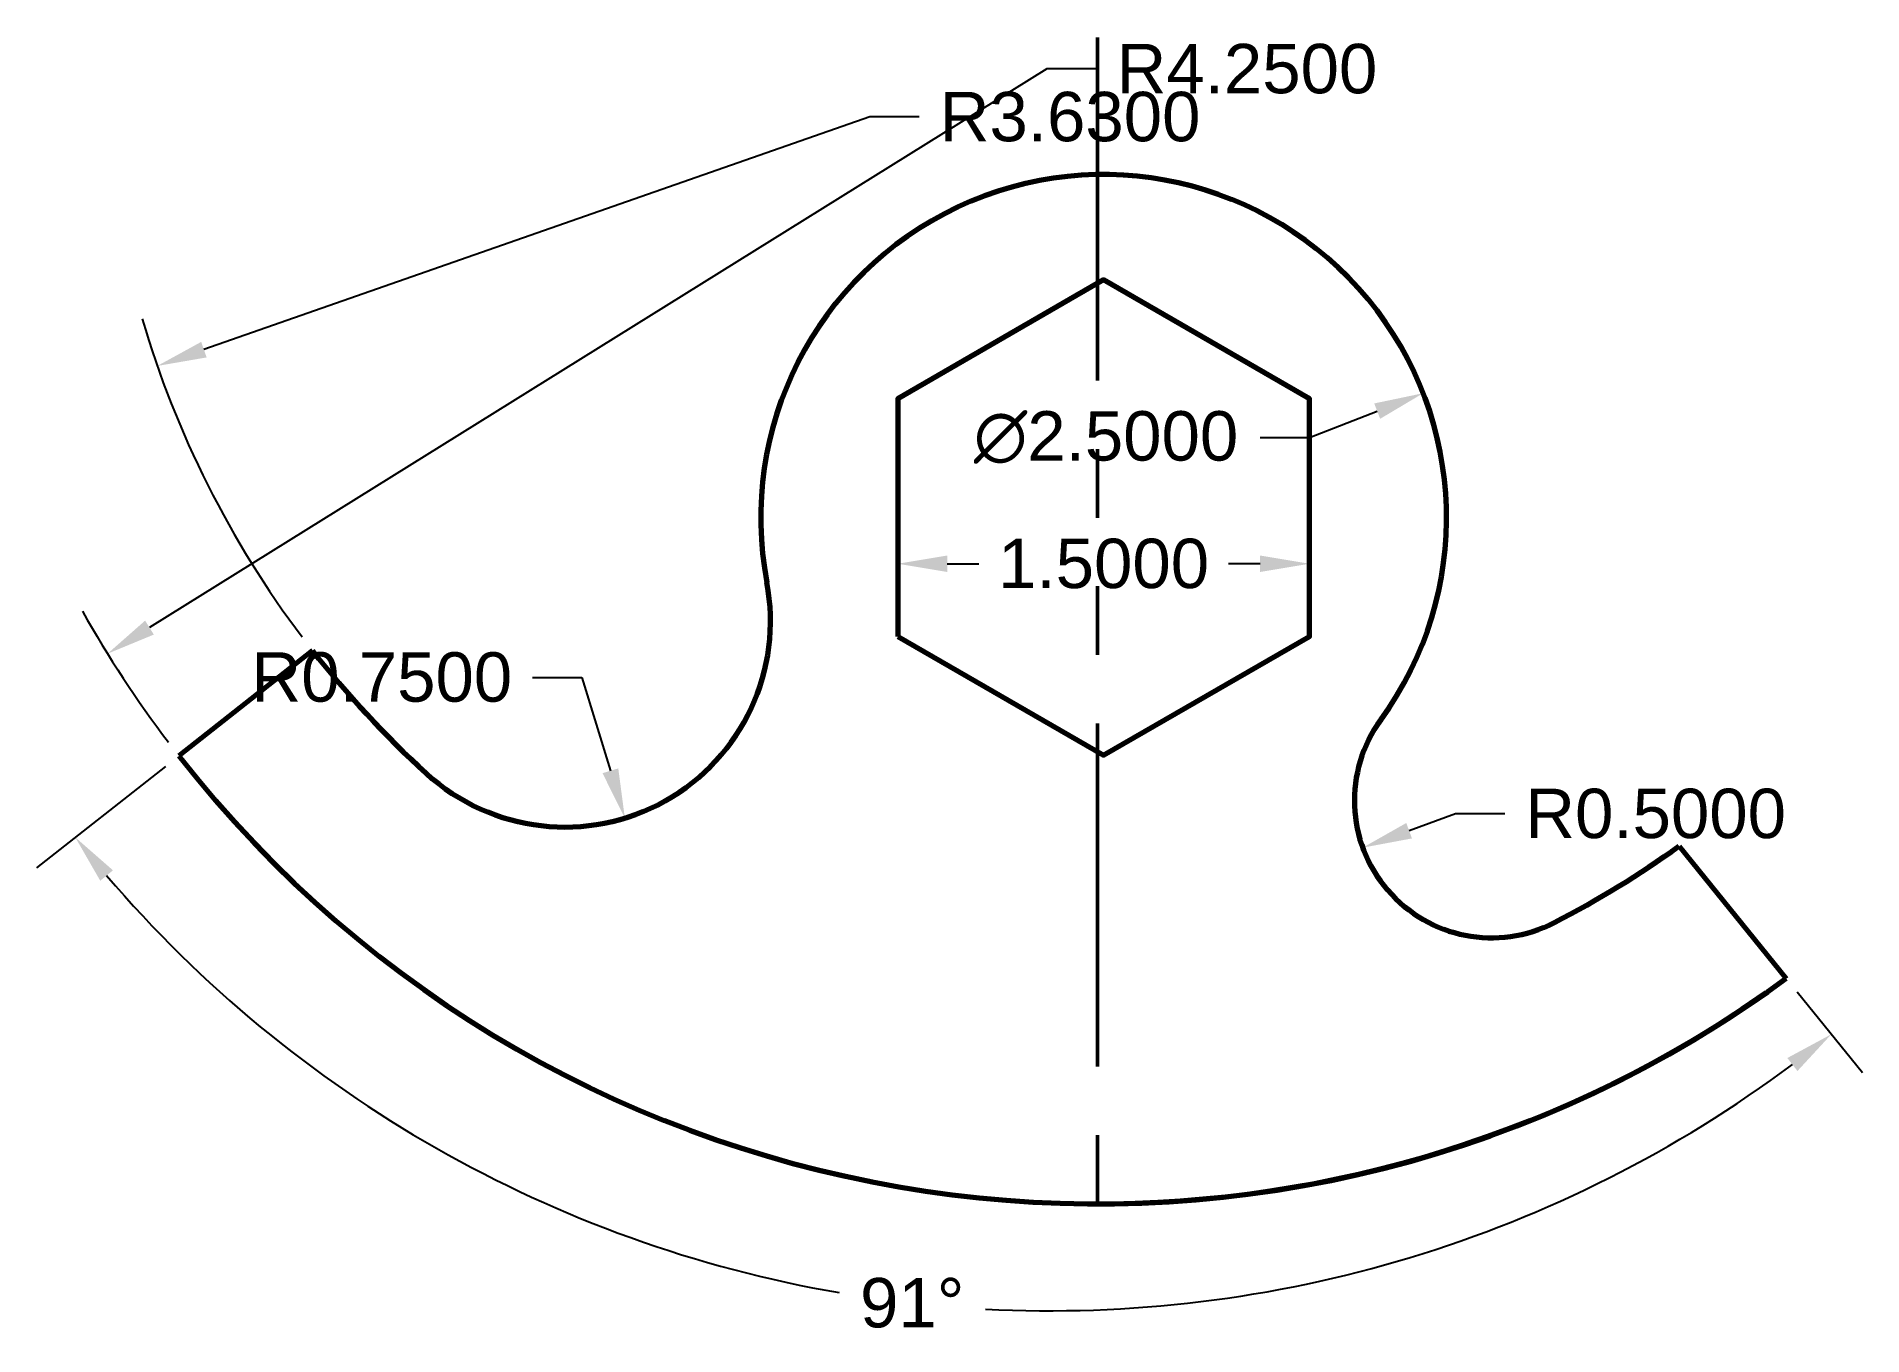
# Model space of a CAD drawing. Header units: inches. Extents: x 85.38 to 92.03, y 86.32 to 91.06.
import ezdxf

# ---------------------------------------------------------------- set-up
doc = ezdxf.new("R2010")
doc.units = ezdxf.units.IN
doc.header["$MEASUREMENT"] = 0
doc.linetypes.add('PHANTOM', pattern=[2.5, 1.25, -0.25, 0.25, -0.25, 0.25, -0.25])
doc.layers.add('OBJECT', color=7, linetype='Continuous', lineweight=70)
doc.layers.add('PHANTOM', color=4, linetype='PHANTOM', lineweight=50)
doc.styles.get("Standard").update_dxf_attribs({"font": 'arial.ttf'})
doc.dimstyles.get("Standard").update_dxf_attribs({"dimtxt": 0.18, "dimasz": 0.18, "dimexe": 0.18, "dimexo": 0.0625, "dimgap": 0.09, "dimtad": 0, "dimtih": 1, "dimtoh": 1, "dimdec": 4, "dimzin": 0, "dimdsep": 46, "dimtxsty": 'Standard', "dimcen": 0.09, "dimadec": 0, "dimazin": 0, "dimtfac": 1, "dimtdec": 4, "dimtofl": 0, "dimtmove": 0, "dimatfit": 3, "dimfxl": 1, "dimtolj": 1, "dimtzin": 0, "dimarcsym": 0})

# ---------------------------------------------------------------- blocks, each defined once
blk = doc.blocks.new('*D2')
at = {"layer": 'Defpoints', "color": 0, "transparency": 16777216}
for p in [(89.2438, 91.0521), (85.6355, 88.8064)]:
    blk.add_point(p, dxfattribs=at)
at = {"layer": 'OBJECT', "color": 0, "lineweight": -2, "transparency": 16777216}
for p, q in [((89.0591, 90.9372), (85.7883, 88.9015)), ((89.2391, 90.9372), (89.0591, 90.9372))]:
    blk.add_line(p, q, dxfattribs=at)
blk.add_arc((89.2438, 91.0521), 4.25, 209.46989, 217.1748, dxfattribs=at)
at = {"layer": 'OBJECT', "color": 0, "transparency": 16777216}
blk.add_solid([(85.7725, 88.927), (85.8042, 88.8761), (85.6355, 88.8064)], dxfattribs=at)
at = {"layer": 'OBJECT', "color": 0, "transparency": 16777216, "insert": (89.7886, 90.9372), "char_height": 0.18, "attachment_point": 5}
blk.add_mtext('\\A1;R4.2500', dxfattribs=at)
blk = doc.blocks.new('*D3')
at = {"layer": 'Defpoints', "color": 0, "transparency": 16777216}
for p in [(89.2438, 91.0521), (85.8168, 89.8549)]:
    blk.add_point(p, dxfattribs=at)
at = {"layer": 'OBJECT', "color": 0, "lineweight": -2, "transparency": 16777216}
for p, q in [((88.4145, 90.7624), (85.9868, 89.9143)), ((88.5945, 90.7624), (88.4145, 90.7624))]:
    blk.add_line(p, q, dxfattribs=at)
blk.add_arc((89.2438, 91.0521), 3.63, 196.41475, 216.99583, dxfattribs=at)
at = {"layer": 'OBJECT', "color": 0, "transparency": 16777216}
blk.add_solid([(85.9769, 89.9426), (85.9967, 89.886), (85.8168, 89.8549)], dxfattribs=at)
at = {"layer": 'OBJECT', "color": 0, "transparency": 16777216, "insert": (89.1439, 90.7624), "char_height": 0.18, "attachment_point": 5}
blk.add_mtext('\\A1;R3.6300', dxfattribs=at)
blk = doc.blocks.new('*D4')
at = {"layer": 'Defpoints', "color": 0, "transparency": 16777216}
for p in [(87.3022, 88.9249), (87.5211, 88.2075)]:
    blk.add_point(p, dxfattribs=at)
at = {"layer": 'OBJECT', "color": 0, "lineweight": -2, "transparency": 16777216}
for p, q in [((87.1847, 88.7203), (87.3647, 88.7203)), ((87.3647, 88.7203), (87.4685, 88.3797))]:
    blk.add_line(p, q, dxfattribs=at)
at = {"layer": 'OBJECT', "color": 0, "transparency": 16777216}
blk.add_solid([(87.4972, 88.3885), (87.4398, 88.371), (87.5211, 88.2075)], dxfattribs=at)
at = {"layer": 'OBJECT', "color": 0, "transparency": 16777216, "insert": (86.6352, 88.7203), "char_height": 0.18, "attachment_point": 5}
blk.add_mtext('\\A1;R0.7500', dxfattribs=at)
blk = doc.blocks.new('*D5')
at = {"layer": 'Defpoints', "color": 0, "transparency": 16777216}
for p in [(90.6804, 88.2712), (90.2107, 88.0997)]:
    blk.add_point(p, dxfattribs=at)
at = {"layer": 'OBJECT', "color": 0, "lineweight": -2, "transparency": 16777216}
for p, q in [((90.5488, 88.2232), (90.3798, 88.1614)), ((90.7288, 88.2232), (90.5488, 88.2232))]:
    blk.add_line(p, q, dxfattribs=at)
at = {"layer": 'OBJECT', "color": 0, "transparency": 16777216}
blk.add_solid([(90.3695, 88.1896), (90.3901, 88.1333), (90.2107, 88.0997)], dxfattribs=at)
at = {"layer": 'OBJECT', "color": 0, "transparency": 16777216, "insert": (91.2783, 88.2232), "char_height": 0.18, "attachment_point": 5}
blk.add_mtext('\\A1;R0.5000', dxfattribs=at)
blk = doc.blocks.new('*D6')
at = {"layer": 'Defpoints', "color": 0, "transparency": 16777216}
for p in [(88.5163, 89.3022), (90.0163, 89.3022), (90.0163, 89.1342)]:
    blk.add_point(p, dxfattribs=at)
at = {"layer": 'OBJECT', "color": 0, "lineweight": -2, "transparency": 16777216}
for p, q in [((88.5163, 89.2397), (88.5163, 88.9542)), ((90.0163, 89.2397), (90.0163, 88.9542)), ((88.6963, 89.1342), (88.8115, 89.1342)), ((89.8363, 89.1342), (89.7212, 89.1342))]:
    blk.add_line(p, q, dxfattribs=at)
at = {"layer": 'OBJECT', "color": 0, "transparency": 16777216}
for points in [[(88.6963, 89.1642), (88.6963, 89.1042), (88.5163, 89.1342)], [(89.8363, 89.1642), (89.8363, 89.1042), (90.0163, 89.1342)]]:
    blk.add_solid(points, dxfattribs=at)
at = {"layer": 'OBJECT', "color": 0, "transparency": 16777216, "insert": (89.2663, 89.1342), "char_height": 0.18, "attachment_point": 5}
blk.add_mtext('\\A1;1.5000', dxfattribs=at)
blk = doc.blocks.new('*D7')
at = {"layer": 'Defpoints', "color": 0, "transparency": 16777216}
for p in [(90.4312, 89.7556), (88.1015, 88.8488)]:
    blk.add_point(p, dxfattribs=at)
at = {"layer": 'OBJECT', "color": 0, "lineweight": -2, "transparency": 16777216}
for p, q in [((90.0163, 89.5942), (90.2634, 89.6903)), ((89.8363, 89.5942), (90.0163, 89.5942))]:
    blk.add_line(p, q, dxfattribs=at)
at = {"layer": 'OBJECT', "color": 0, "transparency": 16777216}
blk.add_solid([(90.2526, 89.7183), (90.2743, 89.6624), (90.4312, 89.7556)], dxfattribs=at)
at = {"layer": 'OBJECT', "color": 0, "transparency": 16777216, "insert": (89.2751, 89.5942), "char_height": 0.18, "attachment_point": 5}
blk.add_mtext('\\A1;∅2.5000', dxfattribs=at)
blk = doc.blocks.new('*D8')
at = {"layer": 'Defpoints', "color": 0, "transparency": 16777216}
for p in [(86.3826, 88.8181), (85.8955, 88.4345), (91.364, 88.1056), (91.7546, 87.6231), (87.4127, 86.7276)]:
    blk.add_point(p, dxfattribs=at)
at = {"layer": 'OBJECT', "color": 0, "lineweight": -2, "transparency": 16777216}
for p, q in [((85.8464, 88.3958), (85.3766, 88.0258)), ((91.7939, 87.5745), (92.0323, 87.28))]:
    blk.add_line(p, q, dxfattribs=at)
for start, end in [(220.50226, 260.19596), (266.99379, 306.71012)]:
    blk.add_arc((89.0724, 90.9365), 4.5243, start, end, dxfattribs=at)
at = {"layer": 'OBJECT', "color": 0, "transparency": 16777216}
for points in [[(85.609, 87.979), (85.6554, 88.0171), (85.518, 88.1372)], [(91.7585, 87.3332), (91.7953, 87.2858), (91.9191, 87.4199)]]:
    blk.add_solid(points, dxfattribs=at)
at = {"layer": 'OBJECT', "color": 0, "transparency": 16777216, "insert": (88.5686, 86.4403), "char_height": 0.18, "attachment_point": 5}
blk.add_mtext('\\A1;91°', dxfattribs=at)

msp = doc.modelspace()

# ---------------------------------------------------------------- linework, layer by layer
at = {"layer": 'OBJECT'}
for p, q in [((86.3826, 88.81811), (85.89552, 88.4345)), ((91.364, 88.10561), (91.75462, 87.62306))]:
    msp.add_line(p, q, dxfattribs=at)
msp.add_lwpolyline([(88.51632, 88.86921), (89.26632, 88.4362), (90.01632, 88.86921), (90.01632, 89.73523), (89.26632, 90.16825), (88.51632, 89.73523)], close=True, dxfattribs=at)
for centre, radius, start, end in [((89.26632, 89.30222), 1.25, 323.902988, 190.874298), ((87.30223, 88.92491), 0.75, 227.612192, 10.874298), ((89.24377, 91.05208), 3.63, 217.982332, 227.612192), ((90.68035, 88.2712), 0.5, 143.902988, 297.32063), ((89.24377, 91.05208), 4.25, 218.017383, 305.017383), ((89.24377, 91.05208), 3.63002, 297.32063, 305.738272), ((89.24377, 91.05208), 4.25, 270.738272, 306.212996)]:
    msp.add_arc(centre, radius, start, end, dxfattribs=at)
at = {"layer": 'PHANTOM'}
msp.add_line((89.24377, 91.05208), (89.24377, 86.80208), dxfattribs=at)

# ---------------------------------------------------------------- dimensions: what is measured, and where the dimension line sits
at = {"layer": 'OBJECT'}
for center, mpoint, picture, middle in [((89.24377, 91.05208), (85.6355, 88.80643), '*D2', (89.78857, 90.93716)), ((89.24377, 91.05208), (85.81685, 89.85495), '*D3', (89.14394, 90.76238)), ((87.30223, 88.92491), (87.52106, 88.20755), '*D4', (86.6352, 88.72028)), ((90.68035, 88.2712), (90.21069, 88.09969), '*D5', (91.2783, 88.22318))]:
    dim = msp.add_radius_dim(center=center, mpoint=mpoint, dimstyle='Standard', dxfattribs=at)
    dim.commit()
    dim.dimension.update_dxf_attribs({"geometry": picture, "text_midpoint": middle, "dimtype": 164})
dim = msp.add_diameter_dim_2p(p1=(88.10145, 88.8488), p2=(90.43118, 89.75564), dimstyle='Standard', dxfattribs=at)
dim.commit()
dim.dimension.update_dxf_attribs({"geometry": '*D7', "text_midpoint": (89.27508, 89.59415), "dimtype": 163})
dim = msp.add_linear_dim(base=(90.01632, 89.13422), p1=(88.51632, 89.30222), p2=(90.01632, 89.30222), dimstyle='Standard', dxfattribs=at)
dim.commit()
dim.dimension.update_dxf_attribs({"geometry": '*D6', "text_midpoint": (89.26632, 89.13422)})
dim = msp.add_angular_dim_2l(base=(87.41266, 86.72761), line1=((86.3826, 88.81811), (85.89552, 88.4345)), line2=((91.364, 88.10561), (91.75462, 87.62306)), dimstyle='Standard', dxfattribs=at)
dim.commit()
dim.dimension.update_dxf_attribs({"geometry": '*D8', "text_midpoint": (88.56859, 86.44031)})

doc.saveas('drawing.dxf')
